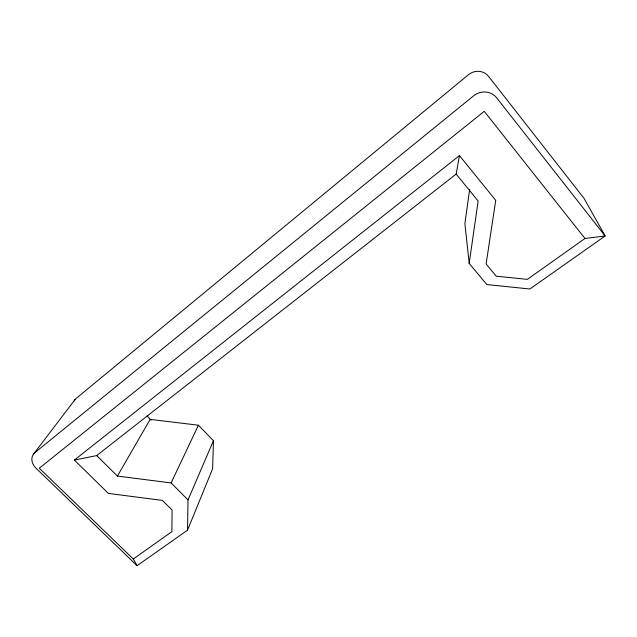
<?xml version="1.0" encoding="UTF-8"?>
<svg xmlns="http://www.w3.org/2000/svg" width="637" height="637" viewBox="0 0 637 637"><rect width="100%" height="100%" fill="white"/><g stroke="black" fill="none" stroke-linecap="round" stroke-linejoin="round"><path stroke-width="0.96" d="M469.652 189.372L464.891 223.603L469.19 263.407L486.851 284.564L529.88 288.999L605.15 235.977L496.669 97.835A16.865 15.965 -42.4 0 0 473.498 95.9L35.011 452.533A13.003 10.431 30.3 0 0 35.951 468.123L137.082 565.704L187.517 530.183L188.019 499.902L213.443 440.724L198.433 425.221L150.165 419.377L117.423 476.078L96.689 455.59L74.37 460.065L108.409 493.412L162.403 500.411L172.078 510.038L171.894 531.624L133.308 559.007L39.303 468.211L484.247 111.332L584.973 238.477L605.15 235.977L584.073 198.41L488.595 76.424A14.802 13.998 -47.8 0 0 468.37 74.776L76.217 398.38A11.649 9.69 31.2 0 0 74.107 401.015M213.443 440.724L212.631 468.728L187.517 530.183M469.19 263.407L478.14 201.029L456.156 174.092L459.468 155.611L495.729 200.36L486.111 263.965L496.263 276.195L527.356 279.372L584.973 238.477M188.019 499.902L171.114 482.934L198.433 425.221M33.713 453.839L75.023 399.59M74.37 460.065L459.468 155.611M96.689 455.59L456.156 174.092M117.423 476.078L171.114 482.934M147.059 416.041L151.176 420.229M133.308 559.007L137.082 565.704"/></g></svg>
